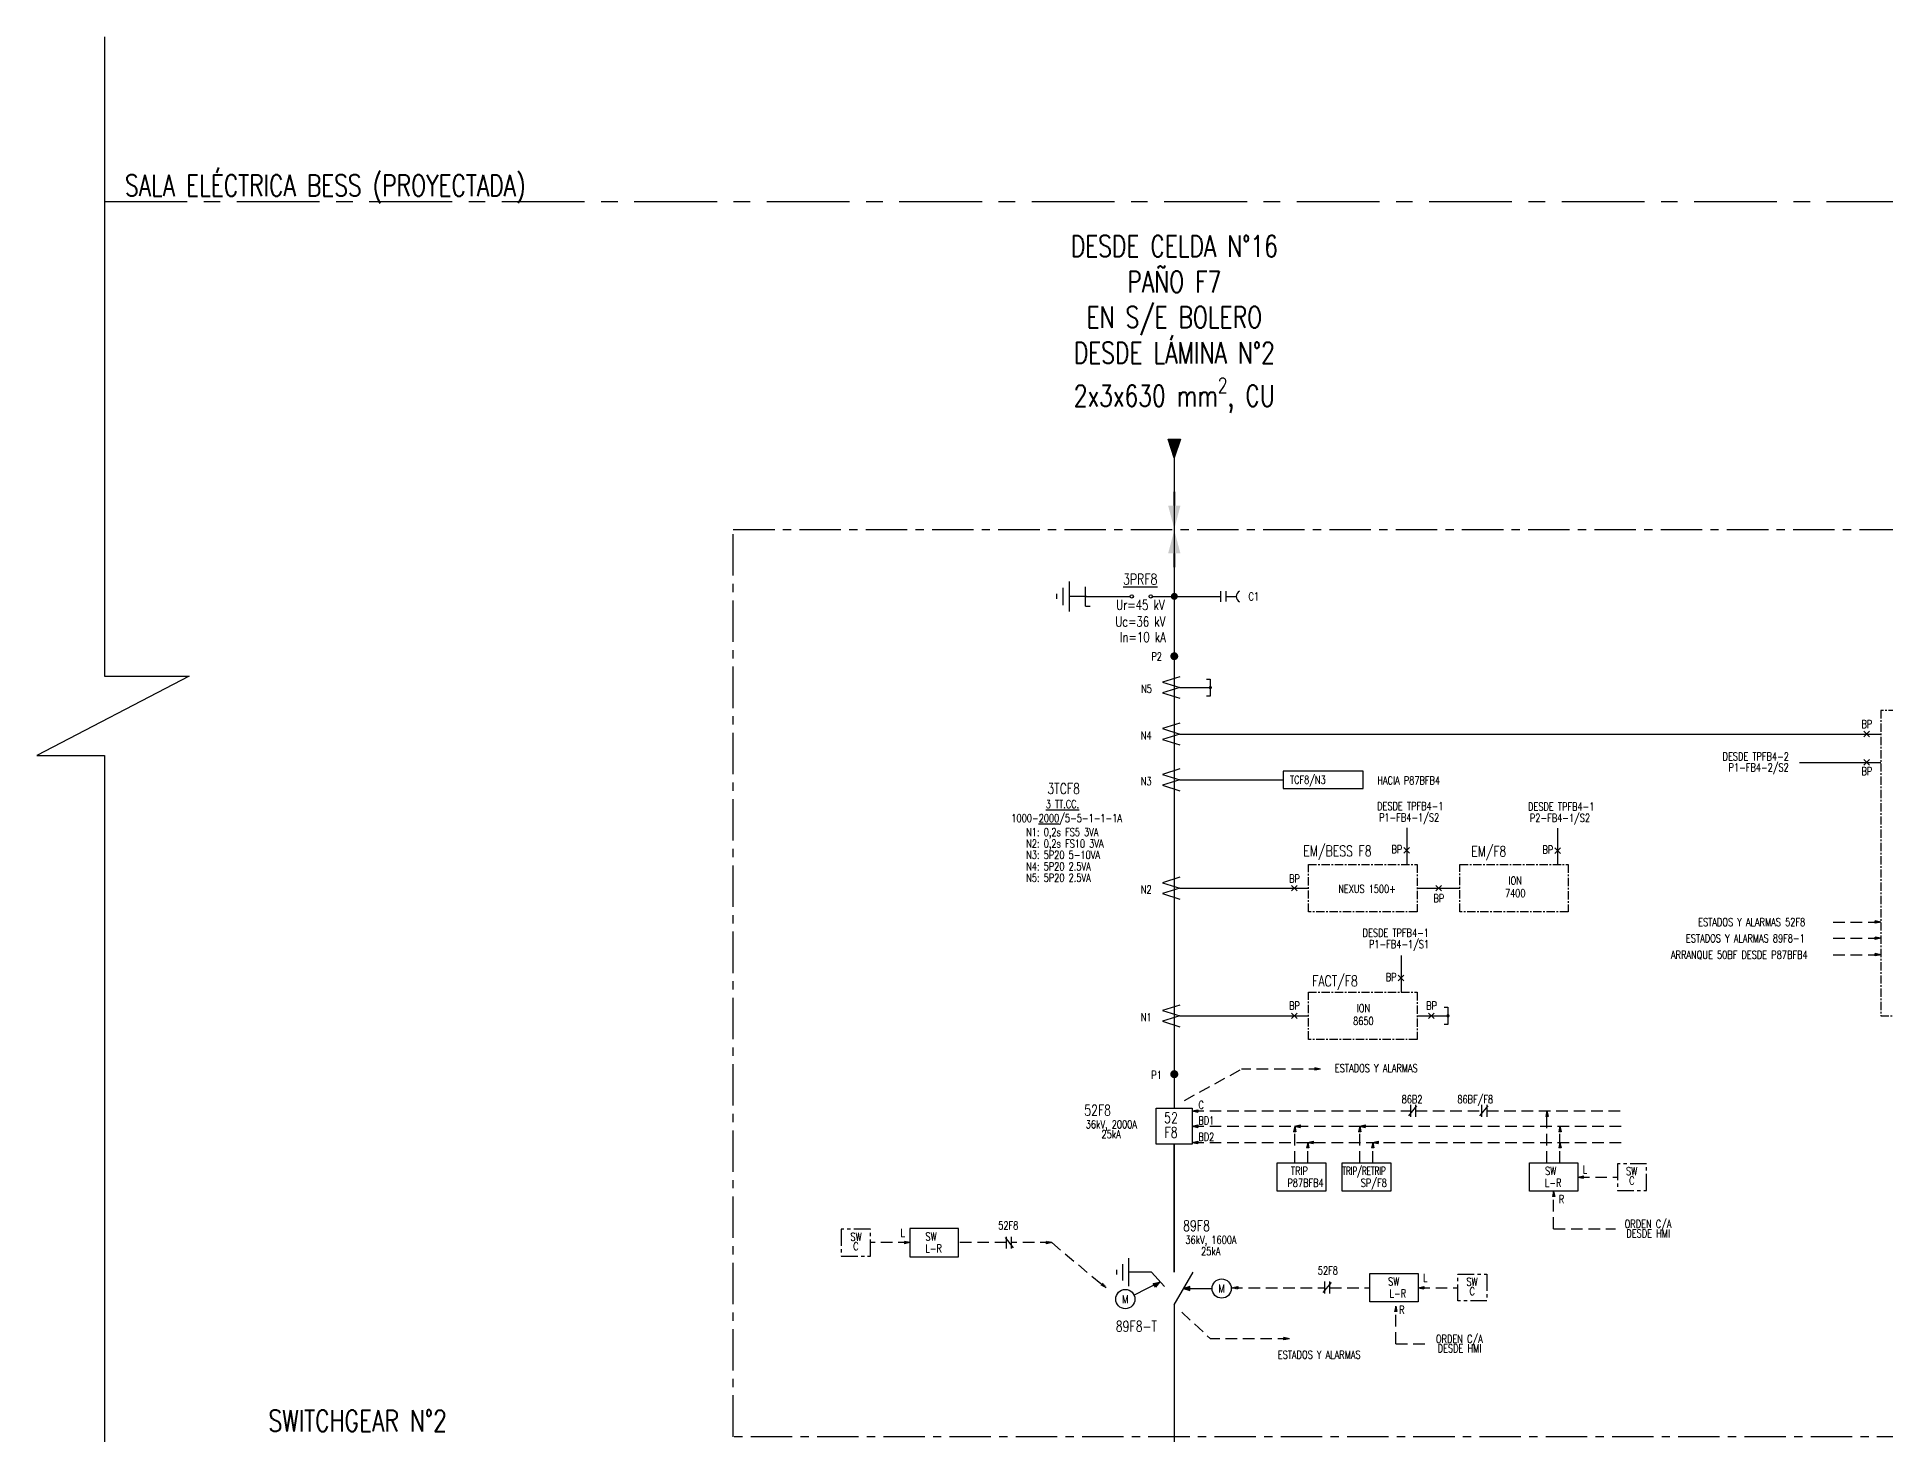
# Model space of a CAD drawing. Header units: millimetres. Extents: x -1355 to 3509, y -1443 to -567.
# Drawn here: x -1354.8 to -1075.8, y -778 to -567.1 of the extents above; entities that cross this region are included whole.
import ezdxf
from ezdxf.enums import TextEntityAlignment as Align

# ---------------------------------------------------------------- set-up
doc = ezdxf.new("R2010")
doc.units = ezdxf.units.MM
doc.linetypes.add('CENTER', pattern=[2, 1.25, -0.25, 0.25, -0.25])
doc.linetypes.add('HIDDEN', pattern=[0.375, 0.25, -0.125])
for name, color, linetype in [('06EJES', 1, 'CENTER'), ('07SEGMENTOS', 6, 'HIDDEN'), ('ACEP-E-CABLES', 200, 'Continuous'), ('ACEP-E-DATOS', 3, 'Continuous'), ('ACEP-E-EJES', 1, 'CENTER'), ('ACEP-E-EQUIPOS', 7, 'Continuous'), ('ACEP-E-SEGMENTOS', 1, 'HIDDEN'), ('ACEP-E-SIMBOLOGIA', 6, 'Continuous'), ('ACEP-E-TEXTOS', 3, 'Continuous'), ('SIMBOLOS', 6, 'Continuous')]:
    doc.layers.add(name, color=color, linetype=linetype)
doc.styles.add('Romans_0.85', font='romans.shx', dxfattribs={"width": 0.85})

# ---------------------------------------------------------------- blocks, each defined once
blk = doc.blocks.new('diag-27')
blk.add_lwpolyline([(4.8, 3), (-4.8, 0), (4.8, -3), (-4.8, -6), (4.8, -9)])
blk = doc.blocks.new('Flecha')
blk.add_hatch(color=256).paths.add_polyline_path([(0, 1.66), (-0.36, 0), (0.36, 0)])
for p, q in [((0, 1.66), (-0.36, 0)), ((-0.36, 0), (0.36, 0)), ((0, 1.66), (0.36, 0))]:
    blk.add_line(p, q)
blk = doc.blocks.new('DIAG-16')
blk.add_lwpolyline([(-1.82, -4), (0, -4), (0, 4), (-1.82, 4)])
at = {"const_width": 0.75}
blk.add_lwpolyline([(-0.38, 0, 1), (0.38, 0, 1)], format="xyb", close=True, dxfattribs=at)
blk = doc.blocks.new('DIAG-01')
for p, q in [((0, 0), (0, -2.59)), ((-3.5, -2.59), (3.5, -2.59)), ((-2.04, -4.09), (2.04, -4.09)), ((-0.58, -5.59), (0.58, -5.59))]:
    blk.add_line(p, q)
blk = doc.blocks.new('gen004')
blk.add_hatch(color=256).paths.add_polyline_path([(0, 1.16), (-0.38, 0), (0.38, 0)])
blk.add_lwpolyline([(0, 1.16), (-0.38, 0), (0.38, 0)], close=True)

msp = doc.modelspace()

# ---------------------------------------------------------------- hatches: boundary and pattern name
at = {"layer": 'ACEP-E-EQUIPOS'}
for points in [[(-1182.19, -637.86), (-1184.05, -637.86), (-1183.12, -641.37)], [(-1182.19, -645.09), (-1184.05, -645.09), (-1183.12, -641.58)]]:
    msp.add_hatch(color=256, dxfattribs=at).paths.add_polyline_path(points)

# ---------------------------------------------------------------- linework, layer by layer
at = {"layer": '06EJES', "ltscale": 2}
for points in [[(-1228.99, -747.11), (-1233.41, -747.11), (-1233.41, -751.14), (-1228.99, -751.14)], [(-1140.33, -753.9), (-1135.92, -753.9), (-1135.92, -757.93), (-1140.33, -757.93)]]:
    msp.add_lwpolyline(points, close=True, dxfattribs=at)
at = {"layer": '07SEGMENTOS', "color": 1, "linetype": 'HIDDEN', "ltscale": 7}
for p, q in [((-1223.04, -749.12), (-1228.99, -749.12)), ((-1208.47, -749.12), (-1215.71, -749.12)), ((-1201.62, -749.12), (-1207.65, -749.12)), ((-1201.62, -749.12), (-1193.43, -755.96)), ((-1174.55, -755.92), (-1160.46, -755.92)), ((-1159.64, -755.92), (-1153.61, -755.92)), ((-1146.28, -755.92), (-1140.33, -755.92)), ((-1149.68, -764.39), (-1149.68, -758.7)), ((-1181.98, -759.61), (-1177.67, -763.63)), ((-1165.75, -763.63), (-1177.67, -763.63)), ((-1149.68, -764.39), (-1145.02, -764.39))]:
    msp.add_line(p, q, dxfattribs=at)
at = {"layer": 'ACEP-E-CABLES'}
for p, q in [((-1183.12, -630.64), (-1183.12, -728.83)), ((-1196.42, -651.57), (-1189.81, -651.57)), ((-1186.42, -651.57), (-1182.9, -651.57)), ((-1183.12, -651.57), (-1176.08, -651.57)), ((-1175.28, -651.57), (-1173.76, -651.57)), ((-1183.12, -753.59), (-1183.12, -734.26)), ((-1183.12, -734.26), (-1183.12, -753.59)), ((-1183.12, -734.26), (-1183.12, -753.26)), ((-1183.12, -758.5), (-1183.12, -785.92))]:
    msp.add_line(p, q, dxfattribs=at)
at = {"layer": 'ACEP-E-DATOS'}
for points in [[(-1166.66, -680.59), (-1154.62, -680.59), (-1154.62, -677.93), (-1166.66, -677.93)], [(-1167.59, -737.08), (-1160.26, -737.08), (-1160.26, -741.35), (-1167.59, -741.35)], [(-1157.77, -737.08), (-1150.44, -737.08), (-1150.44, -741.35), (-1157.77, -741.35)], [(-1129.51, -737.08), (-1122.18, -737.08), (-1122.18, -741.35), (-1129.51, -741.35)], [(-1223.04, -751.26), (-1215.71, -751.26), (-1215.71, -746.98), (-1223.04, -746.98)], [(-1146.28, -758.05), (-1153.61, -758.05), (-1153.61, -753.78), (-1146.28, -753.78)]]:
    msp.add_lwpolyline(points, close=True, dxfattribs=at)
at = {"layer": 'ACEP-E-EJES', "linetype": 'Continuous', "ltscale": 10}
for points in [[(-1344.64, -567.12), (-1344.64, -663.6)], [(-1344.64, -663.6), (-1331.84, -663.6), (-1354.81, -675.56), (-1344.64, -675.56)], [(-1344.64, -675.56), (-1344.64, -901.22)]]:
    msp.add_lwpolyline(points, dxfattribs=at)
at = {"layer": 'ACEP-E-EJES', "ltscale": 10}
msp.add_lwpolyline([(-1344.64, -591.95), (-598.78, -591.95), (-597.28, -977.88)], dxfattribs=at)
at = {"layer": 'ACEP-E-EJES', "ltscale": 5}
msp.add_lwpolyline([(-1249.69, -641.49), (-1000.79, -641.49), (-1000.79, -778.42), (-1249.69, -778.42)], close=True, dxfattribs=at)
at = {"layer": 'ACEP-E-EJES'}
for points in [[(-1076.48, -714.87), (-1060.04, -714.87), (-1060.04, -668.77), (-1076.48, -668.77)], [(-1162.88, -692.03), (-1146.44, -692.03), (-1146.44, -699.19), (-1162.88, -699.19)], [(-1139.99, -692.06), (-1123.67, -692.06), (-1123.67, -699.17), (-1139.99, -699.17)], [(-1162.88, -711.31), (-1146.44, -711.31), (-1146.44, -718.47), (-1162.88, -718.47)]]:
    msp.add_lwpolyline(points, close=True, dxfattribs=at)
at = {"layer": 'ACEP-E-EJES', "ltscale": 2}
msp.add_lwpolyline([(-1116.23, -741.23), (-1111.82, -741.23), (-1111.82, -737.2), (-1116.23, -737.2)], close=True, dxfattribs=at)
at = {"layer": 'ACEP-E-EQUIPOS'}
for p, q in [((-1196.53, -651.57), (-1197.26, -651.57)), ((-1196.53, -653.06), (-1196.53, -650.12)), ((-1176.08, -652.37), (-1176.08, -650.78)), ((-1175.28, -652.36), (-1175.28, -650.78)), ((-1196.53, -653.06), (-1195.81, -653.06)), ((-1185.84, -728.83), (-1180.4, -728.83)), ((-1185.84, -734.26), (-1185.84, -728.83)), ((-1180.4, -728.83), (-1180.4, -734.26)), ((-1147.73, -730), (-1146.5, -728.48)), ((-1147.48, -728.34), (-1147.48, -730.15)), ((-1146.7, -728.34), (-1146.7, -730.15)), ((-1136.97, -730), (-1135.75, -728.48)), ((-1136.72, -728.34), (-1136.72, -730.15)), ((-1135.95, -728.34), (-1135.95, -730.15)), ((-1180.4, -734.26), (-1185.84, -734.26)), ((-1186.58, -753.59), (-1188.42, -753.59)), ((-1184.62, -755.76), (-1186.58, -753.59)), ((-1183.12, -758.5), (-1180.29, -753.59))]:
    msp.add_line(p, q, dxfattribs=at)
at = {"layer": 'ACEP-E-EQUIPOS', "color": 7}
for p, q in [((-1079.03, -672.77), (-1078.19, -671.93)), ((-1078.19, -672.77), (-1079.03, -671.93)), ((-1079.03, -676.21), (-1078.19, -677.04)), ((-1078.19, -676.21), (-1079.03, -677.04)), ((-1148.45, -690.32), (-1147.61, -689.48)), ((-1147.61, -690.32), (-1148.45, -689.48)), ((-1125.67, -690.36), (-1124.84, -689.53)), ((-1124.84, -690.36), (-1125.67, -689.53)), ((-1165.43, -696.03), (-1164.59, -695.19)), ((-1164.59, -696.03), (-1165.43, -695.19)), ((-1143.63, -696.03), (-1142.8, -695.2)), ((-1142.8, -696.03), (-1143.63, -695.2)), ((-1149.3, -709.6), (-1148.46, -708.76)), ((-1148.46, -709.6), (-1149.3, -708.76)), ((-1165.43, -715.31), (-1164.59, -714.47)), ((-1164.59, -715.31), (-1165.43, -714.47)), ((-1144.72, -715.31), (-1143.89, -714.47)), ((-1143.89, -715.31), (-1144.72, -714.47))]:
    msp.add_line(p, q, dxfattribs=at)
at = {"layer": 'ACEP-E-EQUIPOS', "const_width": 0.281}
for points in [[(-1183.12, -635.76), (-1183.12, -637.88)], [(-1183.12, -647.17), (-1183.12, -645.05)]]:
    msp.add_lwpolyline(points, dxfattribs=at)
at = {"layer": 'ACEP-E-EQUIPOS'}
msp.add_lwpolyline([(-1196.64, -651.57, 1), (-1196.42, -651.57, 1)], format="xyb", close=True, dxfattribs=at)
for points, const_width in [([(-1182.9, -651.57, 1), (-1183.33, -651.57, 1)], 0.621), ([(-1183.12, -660.89, -1), (-1183.12, -660.3, -1)], 0.599), ([(-1183.12, -723.39, 1), (-1183.12, -724, 1)], 0.604), ([(-1183.12, -724, -1), (-1183.12, -723.39, -1)], 0.604)]:
    msp.add_lwpolyline(points, format="xyb", close=True, dxfattribs=dict(at, const_width=const_width))
for centre in [(-1189.55, -651.57), (-1186.68, -651.57)]:
    msp.add_circle(centre, 0.255, dxfattribs=at)
msp.add_arc((-1172.87, -651.57), 0.887, 116.8712, 243.9758, dxfattribs=at)
at = {"layer": 'ACEP-E-SEGMENTOS', "linetype": 'Continuous'}
for p, q in [((-1182.28, -665.33), (-1177.68, -665.33)), ((-1182.27, -672.35), (-1076.48, -672.35)), ((-1088.72, -676.62), (-1076.48, -676.62)), ((-1182.27, -679.26), (-1166.66, -679.26)), ((-1148.03, -686.49), (-1148.03, -692.03)), ((-1125.25, -686.57), (-1125.25, -692.06)), ((-1182.27, -695.61), (-1162.88, -695.61)), ((-1146.44, -695.61), (-1139.99, -695.61)), ((-1148.88, -705.77), (-1148.88, -711.31)), ((-1182.27, -714.89), (-1162.88, -714.89)), ((-1146.44, -714.89), (-1141.8, -714.89))]:
    msp.add_line(p, q, dxfattribs=at)
at = {"layer": 'ACEP-E-SEGMENTOS', "color": 1, "linetype": 'HIDDEN', "ltscale": 7}
for p, q in [((-1083.64, -700.73), (-1076.48, -700.73)), ((-1083.64, -703.18), (-1076.48, -703.18)), ((-1083.64, -705.66), (-1076.48, -705.66)), ((-1181.6, -727.68), (-1172.99, -722.92)), ((-1161.06, -722.92), (-1172.99, -722.92)), ((-1180.4, -729.24), (-1147.48, -729.24)), ((-1146.7, -729.24), (-1136.72, -729.24)), ((-1135.95, -729.24), (-1115.68, -729.24)), ((-1126.86, -737.08), (-1126.86, -730.05)), ((-1180.4, -731.54), (-1115.68, -731.54)), ((-1164.94, -737.08), (-1164.94, -732.35)), ((-1155.12, -737.08), (-1155.12, -732.35)), ((-1124.9, -737.08), (-1124.9, -731.54)), ((-1180.4, -734), (-1115.68, -734)), ((-1162.97, -737.08), (-1162.97, -734)), ((-1153.16, -737.08), (-1153.16, -734)), ((-1122.18, -739.22), (-1116.23, -739.22)), ((-1125.85, -747.04), (-1125.85, -741.35)), ((-1125.85, -747.04), (-1116.53, -747.04))]:
    msp.add_line(p, q, dxfattribs=at)
at = {"layer": 'ACEP-E-SIMBOLOGIA'}
for p, q in [((-1185.33, -755.08), (-1189.16, -757.03)), ((-1181.7, -756.05), (-1177.42, -756.05))]:
    msp.add_line(p, q, dxfattribs=at)
for centre in [(-1175.97, -756.05), (-1190.51, -757.64)]:
    msp.add_circle(centre, 1.45, dxfattribs=at)
at = {"layer": 'SIMBOLOS'}
for p, q in [((-1208.67, -748.36), (-1207.45, -749.88)), ((-1208.47, -750.03), (-1208.47, -748.22)), ((-1207.7, -750.03), (-1207.7, -748.22)), ((-1159.44, -755.16), (-1160.67, -756.67)), ((-1160.41, -756.82), (-1160.41, -755.01)), ((-1159.64, -756.82), (-1159.64, -755.01))]:
    msp.add_line(p, q, dxfattribs=at)

# ---------------------------------------------------------------- block references
at = {"layer": '07SEGMENTOS', "color": 1, "linetype": 'HIDDEN', "ltscale": 7}
for p, xscale, yscale, zscale, rotation in [((-1202.45, -749.12), 0.4983647870194066, 0.4983647870194066, 0.4983647870194066, 270), ((-1194.07, -755.37), 0.4983647870194065, 0.4983647870194065, 0.4983647870194065, 231.3609878164522), ((-1173.54, -755.92), -0.4983647870194066, 0.4983647870194066, 0.4983647870194066, 90)]:
    msp.add_blockref('Flecha', p, dxfattribs=dict(at, xscale=xscale, yscale=yscale, zscale=zscale, rotation=rotation))
at = {"layer": 'ACEP-E-CABLES', "xscale": -2.4162940895515, "yscale": 2.4162940895515, "zscale": 2.4162940895515, "rotation": 180}
msp.add_blockref('gen004', (-1183.12, -627.83), dxfattribs=at)
at = {"layer": 'ACEP-E-EQUIPOS'}
for name, p, xscale, yscale, zscale, rotation in [('DIAG-01', (-1197.26, -651.57), -0.6443450905470758, 0.6443450905470758, 0.6443450905470757, 270), ('Flecha', (-1077.31, -700.73), -0.4983647870193723, 0.498364787019408, 0.498364787019408, 270), ('Flecha', (-1077.31, -703.18), -0.4983647870193723, 0.498364787019408, 0.498364787019408, 270), ('Flecha', (-1077.31, -705.66), -0.4983647870193723, 0.498364787019408, 0.498364787019408, 270), ('Flecha', (-1161.88, -722.92), 0.4983647870194066, 0.4983647870194066, 0.4983647870194066, 270), ('Flecha', (-1179.58, -729.24), -0.4983647870194066, 0.4983647870194066, 0.4983647870193916, 90), ('Flecha', (-1179.58, -731.54), -0.4983647870194066, 0.4983647870194066, 0.4983647870193916, 90), ('Flecha', (-1164.12, -731.54), -0.4983647870194066, 0.4983647870194066, 0.4983647870193916, 90), ('Flecha', (-1154.3, -731.54), -0.4983647870194066, 0.4983647870194066, 0.4983647870193916, 90), ('Flecha', (-1179.58, -734), -0.4983647870194066, 0.4983647870194066, 0.4983647870193916, 90), ('Flecha', (-1162.15, -734), -0.4983647870194066, 0.4983647870194066, 0.4983647870193916, 90), ('Flecha', (-1152.33, -734), -0.4983647870194066, 0.4983647870194066, 0.4983647870193916, 90), ('Flecha', (-1121.36, -739.22), 0.4983647870194066, 0.4983647870194066, 0.4983647870194066, 89.99999999999999), ('DIAG-01', (-1188.42, -753.59), -0.6040566965673079, 0.6040566965673079, 0.6040566965673079, 270), ('gen004', (-1186.13, -755.57), -0.8054313631838332, 0.8054313631838333, 0.8054313631838333, 301.0456277940591)]:
    msp.add_blockref(name, p, dxfattribs=dict(at, xscale=xscale, yscale=yscale, zscale=zscale, rotation=rotation))
for name, p, xscale, yscale, zscale in [('diag-27', (-1183.58, -664.51), 0.2709557560306048, 0.2709557560306048, 0.2709557560306048), ('diag-27', (-1183.58, -671.53), 0.2731462883841128, 0.2731462883841128, 0.2731462883841128), ('diag-27', (-1183.58, -678.44), 0.2731462883841128, 0.2731462883841128, 0.2731462883841128), ('diag-27', (-1183.58, -694.79), 0.2731462883841128, 0.2731462883841128, 0.2731462883841128), ('diag-27', (-1183.58, -714.07), 0.2731462883841128, 0.2731462883841128, 0.2731462883841128), ('Flecha', (-1126.86, -730.07), -0.4983647870193723, 0.4983647870194066, 0.498364787019408), ('Flecha', (-1164.94, -732.37), -0.4983647870193723, 0.4983647870194066, 0.498364787019408), ('Flecha', (-1155.12, -732.37), -0.4983647870193723, 0.4983647870194066, 0.498364787019408), ('Flecha', (-1124.9, -732.37), -0.4983647870193723, 0.4983647870194066, 0.498364787019408), ('Flecha', (-1162.97, -734.82), -0.4983647870193723, 0.4983647870194066, 0.498364787019408), ('Flecha', (-1153.16, -734.82), -0.4983647870193723, 0.4983647870194066, 0.498364787019408), ('Flecha', (-1124.9, -734.82), -0.4983647870193723, 0.4983647870194066, 0.498364787019408), ('Flecha', (-1125.85, -742.18), -0.4983647870193723, 0.4983647870194066, 0.498364787019408)]:
    msp.add_blockref(name, p, dxfattribs=dict(at, xscale=xscale, yscale=yscale, zscale=zscale))
at = {"layer": 'ACEP-E-EQUIPOS', "color": 7, "rotation": 180}
for p, xscale, yscale, zscale in [((-1177.68, -665.33), -0.3218636538010988, 0.3218636538011327, 0.3218636538011327), ((-1141.8, -714.89), -0.3244657492774908, 0.324465749277525, 0.324465749277525)]:
    msp.add_blockref('DIAG-16', p, dxfattribs=dict(at, xscale=xscale, yscale=yscale, zscale=zscale))
at = {"layer": 'ACEP-E-SIMBOLOGIA', "xscale": 0.8054313631838333, "yscale": 0.8054313631838333, "zscale": 0.8054313631838333, "rotation": 90}
msp.add_blockref('gen004', (-1180.77, -756.05), dxfattribs=at)
at = {"layer": 'SIMBOLOS', "yscale": 0.4983647870194066, "zscale": 0.4983647870194066}
for p, xscale, rotation in [((-1223.87, -749.12), 0.4983647870194066, 270), ((-1145.46, -755.92), -0.4983647870194066, 90), ((-1166.57, -763.63), -0.4983647870194066, 270)]:
    msp.add_blockref('Flecha', p, dxfattribs=dict(at, xscale=xscale, rotation=rotation))
at = {"layer": 'SIMBOLOS', "xscale": -0.4983647870193723, "yscale": 0.4983647870193723, "zscale": 0.4983647870193723}
msp.add_blockref('Flecha', (-1149.68, -759.53), dxfattribs=at)

# ---------------------------------------------------------------- texts
at = {"layer": 'ACEP-E-TEXTOS', "color": 7, "style": 'Romans_0.85', "width": 0.75}
for s, height, p in [('SALA ELÉCTRICA BESS (PROYECTADA)', 3.2217, (-1341.53, -591.14)), ('52', 1.611, (-1184.65, -731.07)), ('F8', 1.611, (-1184.59, -733.29)), ('SWITCHGEAR N°2 ', 3.2217, (-1319.87, -777.61))]:
    msp.add_text(s, height=height, dxfattribs=at).set_placement(p)
msp.add_text('%%U3PRF8', height=1.611, dxfattribs=at).set_placement((-1188.26, -650.26), align=Align.BOTTOM_CENTER)
at = {"layer": 'ACEP-E-TEXTOS', "style": 'Romans_0.85', "width": 0.75}
for s, height, p in [('Ur=45 kV', 1.5, (-1188.23, -653.61)), ('C1', 1.208, (-1171.12, -652.18)), ('Uc=36 kV', 1.5, (-1188.24, -656.11)), ('In=10 kA', 1.5, (-1187.85, -658.46)), ('BP', 1.208, (-1078.58, -671.45)), ('DESDE TPFB4-2', 1.2081, (-1095.34, -676.33)), ('P1-FB4-2/S2', 1.2081, (-1094.9, -677.99)), ('BP', 1.208, (-1078.58, -678.56)), ('%%U3 TT.CC.', 1.2081, (-1200, -683.52)), ('BP', 1.208, (-1149.51, -690.35)), ('BP', 1.198, (-1126.73, -690.39)), ('BP', 1.208, (-1164.98, -694.77)), ('BP', 1.198, (-1143.18, -697.73)), ('BP', 1.208, (-1150.37, -709.63)), ('BP', 1.208, (-1164.98, -713.95)), ('BP', 1.208, (-1144.27, -713.95)), ('ESTADOS Y ALARMAS', 1.2081, (-1152.62, -723.39)), ('36kV, 2000A', 1.2081, (-1192.62, -731.87)), ('25kA', 1.208, (-1192.65, -733.36)), ('L', 1.21, (-1121.12, -738.7)), ('SW', 1.208, (-1114.07, -738.93)), ('C', 1.21, (-1114.04, -740.36)), ('R', 1.21, (-1124.67, -743.17)), ('SW', 1.208, (-1231.16, -748.84)), ('L', 1.21, (-1224.1, -748.26)), ('52F8', 1.208, (-1208.18, -747.12)), ('ORDEN C/A', 1.208, (-1111.6, -746.9)), ('DESDE HMI', 1.208, (-1111.58, -748.33)), ('C', 1.21, (-1231.18, -750.27)), ('36kV, 1600A', 1.2081, (-1177.58, -749.3)), ('25kA', 1.208, (-1177.61, -751.02)), ('52F8', 1.208, (-1159.93, -753.92)), ('L', 1.21, (-1145.22, -755.05)), ('SW', 1.208, (-1138.17, -755.63)), ('C', 1.21, (-1138.14, -757.06)), ('M', 1.21, (-1190.51, -758.24)), ('R', 1.21, (-1148.77, -759.87)), ('ORDEN C/A', 1.208, (-1140.09, -764.25)), ('ESTADOS Y ALARMAS', 1.2081, (-1161.24, -766.64)), ('DESDE HMI', 1.208, (-1140.06, -765.68))]:
    msp.add_text(s, height=height, dxfattribs=at).set_placement(p, align=Align.CENTER)
at = {"layer": 'ACEP-E-TEXTOS', "style": 'Romans_0.85'}
for s, height, width, p in [('P2', 1.198, 0.75, (-1186.57, -661.23)), ('N5', 1.198, 0.75, (-1188.13, -666.12)), ('N4', 1.208, 0.75, (-1188.17, -673.15)), ('N3', 1.208, 0.75, (-1188.17, -680.07)), ('TCF8/N3', 1.208, 0.75, (-1165.66, -679.85)), ('HACIA P87BFB4', 1.2081, 0.75, (-1152.47, -679.95)), ('DESDE TPFB4-1', 1.2081, 0.75, (-1152.5, -683.83)), ('DESDE TPFB4-1', 1.2081, 0.75, (-1129.72, -683.9)), ('1000-%%U2000%%U/5-5-1-1-1A', 1.2081, 0.75, (-1207.71, -685.65)), ('P1-FB4-1/S2', 1.2081, 0.75, (-1152.21, -685.54)), ('P2-FB4-1/S2', 1.2081, 0.75, (-1129.44, -685.61)), ('N1: 0,2s FS5 3VA', 1.2081, 0.75, (-1205.48, -687.75)), ('N2: 0,2s FS10 3VA', 1.2081, 0.75, (-1205.48, -689.49)), ('N3: 5P20 5-10VA', 1.2081, 0.75, (-1205.48, -691.19)), ('N4: 5P20 2.5VA', 1.2081, 0.75, (-1205.48, -692.94)), ('N5: 5P20 2.5VA', 1.2081, 0.75, (-1205.48, -694.64)), ('N2', 1.208, 0.75, (-1188.17, -696.42)), ('DESDE TPFB4-1', 1.2081, 0.75, (-1154.69, -702.96)), ('P1-FB4-1/S1', 1.2081, 0.75, (-1153.73, -704.67)), ('N1', 1.208, 0.75, (-1188.17, -715.7)), ('P1', 1.208, 0.75, (-1186.59, -724.41)), ('C', 1.21, 0.75, (-1179.47, -728.94)), ('86B2', 1.208, 0.75, (-1148.8, -728.09)), ('86BF/F8', 1.208, 0.75, (-1140.39, -728.09)), ('BD1', 1.208, 0.75, (-1179.49, -731.29)), ('BD2', 1.208, 0.75, (-1179.49, -733.75)), ('TRIP', 1.208, 0.75, (-1165.51, -738.89)), ('TRIP/RETRIP', 1.2081, 0.65, (-1157.73, -738.89)), ('SW', 1.208, 0.75, (-1127.15, -738.89)), ('SW', 1.208, 0.75, (-1220.69, -748.8)), ('SW', 1.208, 0.75, (-1150.84, -755.59))]:
    msp.add_text(s, height=height, dxfattribs=dict(at, width=width)).set_placement(p)
at = {"layer": 'ACEP-E-TEXTOS', "color": 7, "style": 'Romans_0.85', "width": 0.75}
for s, p in [('3TCF8', (-1199.83, -681.38)), ('52F8', (-1194.69, -729.94)), ('89F8', (-1179.77, -747.38)), ('89F8-T', (-1188.85, -762.55))]:
    msp.add_text(s, height=1.611, dxfattribs=at).set_placement(p, align=Align.CENTER)
for s, height, p in [('EM/BESS F8', 1.611, (-1158.5, -690)), ('EM/F8', 1.598, (-1135.64, -690.05)), ('FACT/F8', 1.611, (-1158.86, -709.62))]:
    msp.add_text(s, height=height, dxfattribs=at).set_placement(p, align=Align.MIDDLE_CENTER)
at = {"layer": 'ACEP-E-TEXTOS', "style": 'Romans_0.85', "width": 0.75}
for s, height, p in [('ION', 1.198, (-1131.65, -694.47)), ('NEXUS 1500+', 1.1985, (-1154.02, -695.72)), ('7400', 1.198, (-1131.65, -696.37)), ('ESTADOS Y ALARMAS 52F8', 1.2081, (-1095.96, -700.73)), ('ESTADOS Y ALARMAS 89F8-1', 1.2081, (-1096.91, -703.19)), ('ARRANQUE 50BF DESDE P87BFB4', 1.2081, (-1097.83, -705.67)), ('ION', 1.208, (-1154.57, -713.74)), ('8650', 1.208, (-1154.57, -715.66))]:
    msp.add_text(s, height=height, dxfattribs=at).set_placement(p, align=Align.MIDDLE_CENTER)
for s, p in [('SP/F8', (-1151.04, -740.7)), ('P87BFB4', (-1160.57, -740.7)), ('L-R', (-1124.68, -740.7)), ('L-R', (-1218.22, -750.6)), ('L-R', (-1148.13, -757.4))]:
    msp.add_text(s, height=1.208, dxfattribs=at).set_placement(p, align=Align.RIGHT)
msp.add_text('M', height=1.21, dxfattribs=at).set_placement((-1175.97, -756.05), align=Align.MIDDLE)
at = {"layer": 'ACEP-E-TEXTOS', "color": 7, "insert": (-1183.12, -623.86), "char_height": 3.2217, "width": 153.6815, "attachment_point": 8, "style": 'Romans_0.85'}
msp.add_mtext('\\A1;{\\W0.75;DESDE CELDA N°16\\PPAÑO F7\\PEN S/E BOLERO\\PDESDE LÁMINA N°2\\P2x3x630 mm\\H0.7x;\\S2^ ;\\H1.42857x;, CU}', dxfattribs=at)

doc.saveas('drawing.dxf')
